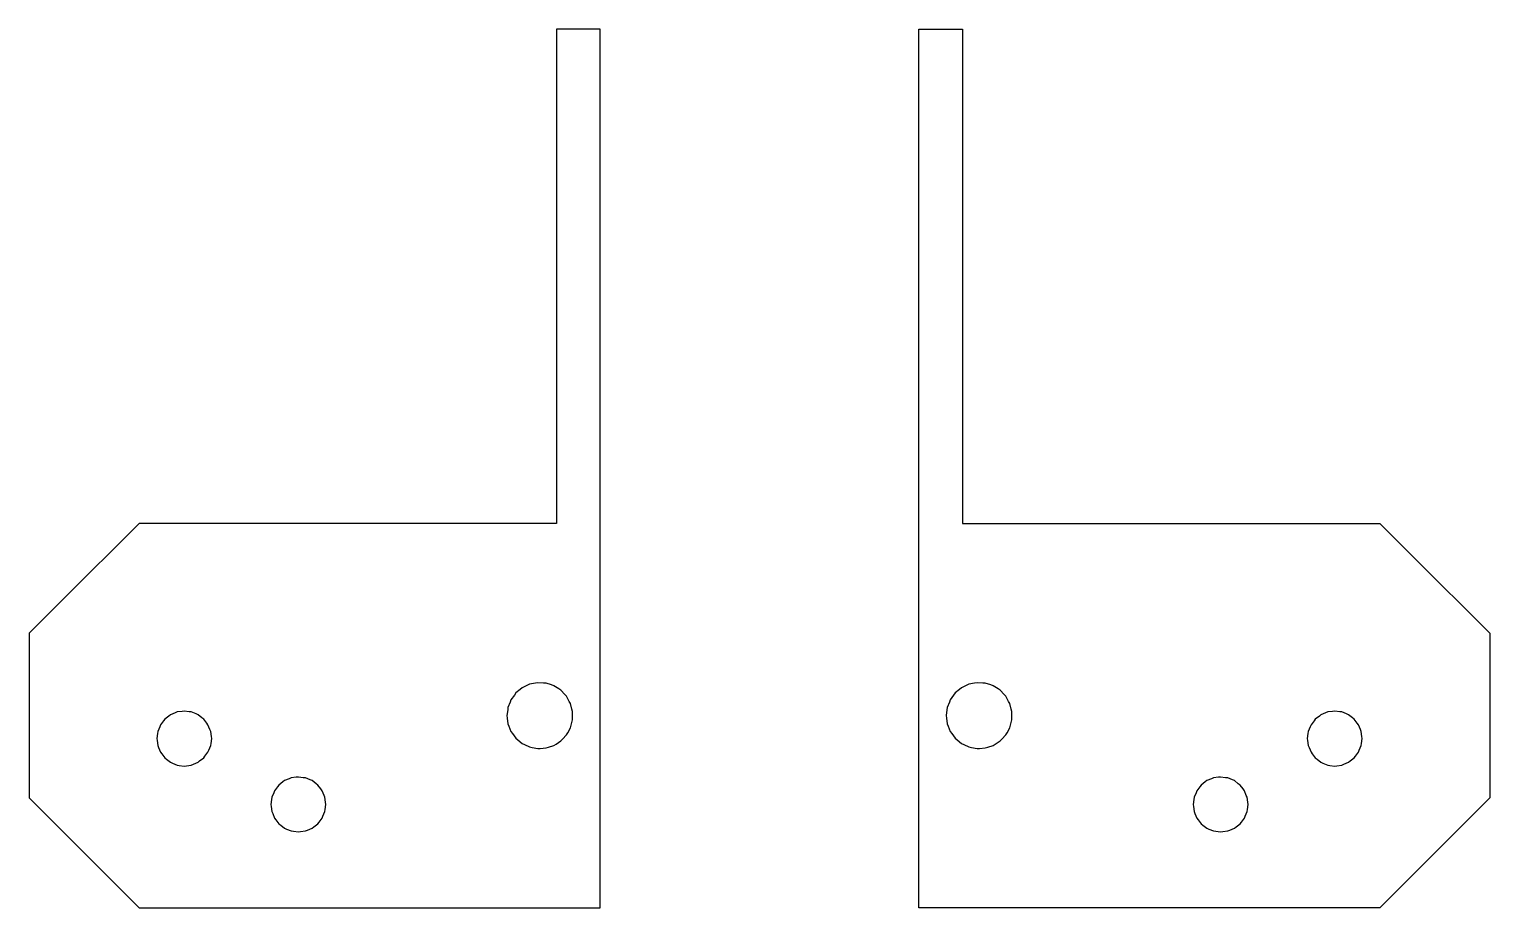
# Model space of a CAD drawing. Header units: metres. Extents: x -61 to 72, y 49 to 129.
import ezdxf

# ---------------------------------------------------------------- set-up
doc = ezdxf.new("R2010")
doc.units = ezdxf.units.M

msp = doc.modelspace()

# ---------------------------------------------------------------- linework, layer by layer
for p, q in [((-11.45, 128.95), (-13.25, 128.95)), ((-13.25, 128.95), (-13.25, 105.55)), ((-9.25, 128.95), (-11.45, 128.95)), ((-9.25, 105.55), (-9.25, 128.95)), ((19.75, 105.55), (19.75, 128.95)), ((19.75, 128.95), (21.95, 128.95)), ((21.95, 128.95), (23.75, 128.95)), ((23.75, 128.95), (23.75, 105.55)), ((-13.25, 105.55), (-13.25, 101.05)), ((-9.25, 97.55), (-9.25, 105.55)), ((19.75, 97.55), (19.75, 105.55)), ((23.75, 105.55), (23.75, 101.05)), ((-13.25, 101.05), (-13.25, 83.95)), ((23.75, 101.05), (23.75, 83.95)), ((-9.25, 48.95), (-9.25, 97.55)), ((19.75, 48.95), (19.75, 97.55)), ((-51.25, 83.95), (-58.25, 76.95)), ((-24.65, 83.95), (-51.25, 83.95)), ((-13.25, 83.95), (-24.65, 83.95)), ((23.75, 83.95), (50.35, 83.95)), ((50.35, 83.95), (61.75, 83.95)), ((61.75, 83.95), (64.75, 80.95)), ((61.75, 83.95), (61.75, 83.95)), ((64.75, 80.95), (71.75, 73.95)), ((-58.25, 76.95), (-61.25, 73.95)), ((-58.25, 76.95), (-58.25, 76.95)), ((-61.25, 73.95), (-61.25, 69.45)), ((71.75, 73.95), (71.75, 63.45)), ((-61.25, 69.45), (-61.25, 58.95)), ((-15.88, 69.21), (-16.36, 68.99)), ((-15.68, 69.31), (-15.88, 69.21)), ((-15.16, 69.4), (-15.68, 69.31)), ((-14.94, 69.45), (-15.16, 69.4)), ((-14.41, 69.41), (-14.94, 69.45)), ((-14.19, 69.4), (-14.41, 69.41)), ((-13.69, 69.24), (-14.19, 69.4)), ((-13.47, 69.17), (-13.69, 69.24)), ((-13.03, 68.88), (-13.47, 69.17)), ((24.12, 69.21), (23.64, 68.99)), ((24.32, 69.31), (24.12, 69.21)), ((24.84, 69.4), (24.32, 69.31)), ((25.06, 69.45), (24.84, 69.4)), ((25.59, 69.41), (25.06, 69.45)), ((25.81, 69.4), (25.59, 69.41)), ((26.31, 69.24), (25.81, 69.4)), ((26.53, 69.17), (26.31, 69.24)), ((26.97, 68.88), (26.53, 69.17)), ((-17.38, 67.9), (-17.46, 67.69)), ((-17.07, 68.32), (-17.38, 67.9)), ((-16.94, 68.51), (-17.07, 68.32)), ((-16.53, 68.84), (-16.94, 68.51)), ((-16.36, 68.99), (-16.53, 68.84)), ((-12.84, 68.76), (-13.03, 68.88)), ((-12.48, 68.38), (-12.84, 68.76)), ((-12.32, 68.22), (-12.48, 68.38)), ((-12.07, 67.75), (-12.32, 68.22)), ((22.62, 67.9), (22.54, 67.69)), ((22.93, 68.32), (22.62, 67.9)), ((23.06, 68.51), (22.93, 68.32)), ((23.47, 68.84), (23.06, 68.51)), ((23.64, 68.99), (23.47, 68.84)), ((27.16, 68.76), (26.97, 68.88)), ((27.52, 68.38), (27.16, 68.76)), ((27.68, 68.22), (27.52, 68.38)), ((27.93, 67.75), (27.68, 68.22)), ((-48.38, 66.53), (-48.54, 66.41)), ((-47.96, 66.7), (-48.38, 66.53)), ((-47.78, 66.78), (-47.96, 66.7)), ((-47.33, 66.84), (-47.78, 66.78)), ((-47.78, 66.78), (-47.78, 66.78)), ((-47.13, 66.86), (-47.33, 66.84)), ((-46.68, 66.8), (-47.13, 66.86)), ((-46.49, 66.78), (-46.68, 66.8)), ((-46.06, 66.6), (-46.49, 66.78)), ((-45.88, 66.53), (-46.06, 66.6)), ((-45.52, 66.25), (-45.88, 66.53)), ((-17.68, 66.97), (-17.75, 66.45)), ((-17.66, 67.2), (-17.68, 66.97)), ((-17.46, 67.69), (-17.66, 67.2)), ((-11.96, 67.56), (-12.07, 67.75)), ((-11.83, 67.05), (-11.96, 67.56)), ((-11.77, 66.83), (-11.83, 67.05)), ((-11.83, 67.05), (-11.83, 67.05)), ((-11.77, 66.3), (-11.77, 66.83)), ((22.32, 66.97), (22.25, 66.45)), ((22.34, 67.2), (22.32, 66.97)), ((22.54, 67.69), (22.34, 67.2)), ((28.04, 67.56), (27.93, 67.75)), ((28.17, 67.05), (28.04, 67.56)), ((28.23, 66.83), (28.17, 67.05)), ((28.17, 67.05), (28.17, 67.05)), ((28.23, 66.3), (28.23, 66.83)), ((56.38, 66.53), (56.23, 66.41)), ((56.8, 66.7), (56.38, 66.53)), ((56.99, 66.78), (56.8, 66.7)), ((57.44, 66.84), (56.99, 66.78)), ((56.99, 66.78), (56.99, 66.78)), ((57.63, 66.86), (57.44, 66.84)), ((58.09, 66.8), (57.63, 66.86)), ((58.28, 66.78), (58.09, 66.8)), ((58.7, 66.6), (58.28, 66.78)), ((58.88, 66.53), (58.7, 66.6)), ((59.25, 66.25), (58.88, 66.53)), ((-49.37, 65.43), (-49.55, 65.01)), ((-49.3, 65.61), (-49.37, 65.43)), ((-49.02, 65.98), (-49.3, 65.61)), ((-48.9, 66.13), (-49.02, 65.98)), ((-48.54, 66.41), (-48.9, 66.13)), ((-45.36, 66.13), (-45.52, 66.25)), ((-45.09, 65.77), (-45.36, 66.13)), ((-44.97, 65.61), (-45.09, 65.77)), ((-44.79, 65.19), (-44.97, 65.61)), ((-44.72, 65.01), (-44.79, 65.19)), ((-17.75, 66.45), (-17.72, 66.23)), ((-17.72, 66.23), (-17.66, 65.71)), ((-17.66, 65.71), (-17.57, 65.5)), ((-17.57, 65.5), (-17.38, 65.01)), ((-12.21, 64.89), (-11.96, 65.35)), ((-11.96, 65.35), (-11.9, 65.57)), ((-11.9, 65.57), (-11.77, 66.08)), ((-11.77, 66.08), (-11.77, 66.3)), ((22.25, 66.45), (22.28, 66.23)), ((22.28, 66.23), (22.34, 65.71)), ((22.34, 65.71), (22.43, 65.5)), ((22.43, 65.5), (22.62, 65.01)), ((27.79, 64.89), (28.04, 65.35)), ((28.04, 65.35), (28.1, 65.57)), ((28.1, 65.57), (28.23, 66.08)), ((28.23, 66.08), (28.23, 66.3)), ((55.39, 65.43), (55.22, 65.01)), ((55.47, 65.61), (55.39, 65.43)), ((55.75, 65.98), (55.47, 65.61)), ((55.86, 66.13), (55.75, 65.98)), ((56.23, 66.41), (55.86, 66.13)), ((59.4, 66.13), (59.25, 66.25)), ((59.68, 65.77), (59.4, 66.13)), ((59.8, 65.61), (59.68, 65.77)), ((59.97, 65.19), (59.8, 65.61)), ((60.05, 65.01), (59.97, 65.19)), ((-49.57, 64.82), (-49.63, 64.36)), ((-49.63, 64.36), (-49.61, 64.17)), ((-49.61, 64.17), (-49.55, 63.72)), ((-49.55, 65.01), (-49.57, 64.82)), ((-44.66, 64.56), (-44.72, 65.01)), ((-44.72, 63.72), (-44.69, 63.91)), ((-44.69, 63.91), (-44.63, 64.36)), ((-44.63, 64.36), (-44.66, 64.56)), ((-17.38, 65.01), (-17.25, 64.82)), ((-17.25, 64.82), (-16.94, 64.4)), ((-16.94, 64.4), (-16.76, 64.25)), ((-16.76, 64.25), (-16.36, 63.92)), ((-16.36, 63.92), (-16.15, 63.82)), ((-13.47, 63.74), (-13.28, 63.86)), ((-13.28, 63.86), (-12.84, 64.14)), ((-12.84, 64.14), (-12.68, 64.31)), ((-12.68, 64.31), (-12.32, 64.69)), ((-12.32, 64.69), (-12.21, 64.89)), ((22.62, 65.01), (22.75, 64.82)), ((22.75, 64.82), (23.06, 64.4)), ((23.06, 64.4), (23.24, 64.25)), ((23.24, 64.25), (23.64, 63.92)), ((23.64, 63.92), (23.85, 63.82)), ((26.53, 63.74), (26.72, 63.86)), ((26.72, 63.86), (27.16, 64.14)), ((27.16, 64.14), (27.32, 64.31)), ((27.32, 64.31), (27.68, 64.69)), ((27.68, 64.69), (27.79, 64.89)), ((55.19, 64.82), (55.13, 64.36)), ((55.13, 64.36), (55.16, 64.17)), ((55.16, 64.17), (55.22, 63.72)), ((55.22, 65.01), (55.19, 64.82)), ((60.11, 64.56), (60.05, 65.01)), ((60.05, 63.72), (60.07, 63.91)), ((60.07, 63.91), (60.13, 64.36)), ((60.13, 64.36), (60.11, 64.56)), ((-49.55, 63.72), (-49.47, 63.54)), ((-49.47, 63.54), (-49.3, 63.11)), ((-49.3, 63.11), (-49.18, 62.96)), ((-49.18, 62.96), (-48.9, 62.6)), ((-48.9, 62.6), (-48.75, 62.48)), ((-45.73, 62.32), (-45.36, 62.6)), ((-45.36, 62.6), (-45.25, 62.75)), ((-45.25, 62.75), (-44.97, 63.11)), ((-44.97, 63.11), (-44.89, 63.29)), ((-44.89, 63.29), (-44.72, 63.72)), ((-16.15, 63.82), (-15.68, 63.6)), ((-15.68, 63.6), (-15.46, 63.56)), ((-15.46, 63.56), (-14.94, 63.46)), ((-14.94, 63.46), (-14.71, 63.47)), ((-14.71, 63.47), (-14.19, 63.51)), ((-14.19, 63.51), (-13.97, 63.58)), ((-13.97, 63.58), (-13.47, 63.74)), ((23.85, 63.82), (24.32, 63.6)), ((24.32, 63.6), (24.54, 63.56)), ((24.54, 63.56), (25.06, 63.46)), ((25.06, 63.46), (25.29, 63.47)), ((25.29, 63.47), (25.81, 63.51)), ((25.81, 63.51), (26.03, 63.58)), ((26.03, 63.58), (26.53, 63.74)), ((55.22, 63.72), (55.29, 63.54)), ((55.29, 63.54), (55.47, 63.11)), ((55.47, 63.11), (55.59, 62.96)), ((55.59, 62.96), (55.86, 62.6)), ((55.86, 62.6), (56.02, 62.48)), ((59.04, 62.32), (59.4, 62.6)), ((59.4, 62.6), (59.52, 62.75)), ((59.52, 62.75), (59.8, 63.11)), ((59.8, 63.11), (59.87, 63.29)), ((59.87, 63.29), (60.05, 63.72)), ((71.75, 63.45), (71.75, 58.95)), ((-48.75, 62.48), (-48.38, 62.2)), ((-48.38, 62.2), (-48.2, 62.12)), ((-48.2, 62.12), (-47.78, 61.95)), ((-47.78, 61.95), (-47.59, 61.92)), ((-47.59, 61.92), (-47.13, 61.86)), ((-47.13, 61.86), (-46.94, 61.89)), ((-46.94, 61.89), (-46.49, 61.95)), ((-46.49, 61.95), (-46.3, 62.02)), ((-46.3, 62.02), (-45.88, 62.2)), ((-45.88, 62.2), (-45.73, 62.32)), ((56.02, 62.48), (56.38, 62.2)), ((56.38, 62.2), (56.56, 62.12)), ((56.56, 62.12), (56.99, 61.95)), ((56.99, 61.95), (57.18, 61.92)), ((57.18, 61.92), (57.63, 61.86)), ((57.63, 61.86), (57.83, 61.89)), ((57.83, 61.89), (58.28, 61.95)), ((58.28, 61.95), (58.46, 62.02)), ((58.46, 62.02), (58.88, 62.2)), ((58.88, 62.2), (59.04, 62.32)), ((-38.63, 59.98), (-38.91, 59.61)), ((-38.51, 60.13), (-38.63, 59.98)), ((-38.15, 60.41), (-38.51, 60.13)), ((-37.99, 60.53), (-38.15, 60.41)), ((-37.57, 60.7), (-37.99, 60.53)), ((-37.39, 60.78), (-37.57, 60.7)), ((-36.93, 60.84), (-37.39, 60.78)), ((-36.74, 60.86), (-36.93, 60.84)), ((-36.29, 60.8), (-36.74, 60.86)), ((-36.09, 60.78), (-36.29, 60.8)), ((-35.67, 60.6), (-36.09, 60.78)), ((-35.49, 60.53), (-35.67, 60.6)), ((-35.13, 60.25), (-35.49, 60.53)), ((-34.97, 60.13), (-35.13, 60.25)), ((-34.69, 59.77), (-34.97, 60.13)), ((45.35, 59.98), (45.08, 59.61)), ((45.47, 60.13), (45.35, 59.98)), ((45.84, 60.41), (45.47, 60.13)), ((45.99, 60.53), (45.84, 60.41)), ((46.41, 60.7), (45.99, 60.53)), ((46.59, 60.78), (46.41, 60.7)), ((47.05, 60.84), (46.59, 60.78)), ((47.24, 60.86), (47.05, 60.84)), ((47.69, 60.8), (47.24, 60.86)), ((47.89, 60.78), (47.69, 60.8)), ((48.31, 60.6), (47.89, 60.78)), ((48.49, 60.53), (48.31, 60.6)), ((48.85, 60.25), (48.49, 60.53)), ((49.01, 60.13), (48.85, 60.25)), ((49.29, 59.77), (49.01, 60.13)), ((-61.25, 58.95), (-54.25, 51.95)), ((-39.18, 58.82), (-39.24, 58.36)), ((-39.16, 59.01), (-39.18, 58.82)), ((-38.98, 59.43), (-39.16, 59.01)), ((-39.16, 59.01), (-39.16, 59.01)), ((-38.91, 59.61), (-38.98, 59.43)), ((-34.58, 59.61), (-34.69, 59.77)), ((-34.4, 59.19), (-34.58, 59.61)), ((-34.33, 59.01), (-34.4, 59.19)), ((-34.27, 58.56), (-34.33, 59.01)), ((-34.24, 58.36), (-34.27, 58.56)), ((44.8, 58.82), (44.74, 58.36)), ((44.83, 59.01), (44.8, 58.82)), ((44.8, 58.82), (44.8, 58.82)), ((45, 59.43), (44.83, 59.01)), ((45.08, 59.61), (45, 59.43)), ((49.41, 59.61), (49.29, 59.77)), ((49.58, 59.19), (49.41, 59.61)), ((49.66, 59.01), (49.58, 59.19)), ((49.71, 58.56), (49.66, 59.01)), ((49.74, 58.36), (49.71, 58.56)), ((71.75, 58.95), (68.75, 55.95)), ((-39.24, 58.36), (-39.21, 58.17)), ((-39.21, 58.17), (-39.16, 57.72)), ((-39.16, 57.72), (-39.08, 57.54)), ((-39.08, 57.54), (-38.91, 57.11)), ((-34.58, 57.11), (-34.5, 57.29)), ((-34.5, 57.29), (-34.33, 57.72)), ((-34.33, 57.72), (-34.3, 57.91)), ((-34.3, 57.91), (-34.24, 58.36)), ((44.74, 58.36), (44.77, 58.17)), ((44.77, 58.17), (44.83, 57.72)), ((44.83, 57.72), (44.9, 57.54)), ((44.9, 57.54), (45.08, 57.11)), ((49.41, 57.11), (49.48, 57.29)), ((49.48, 57.29), (49.66, 57.72)), ((49.66, 57.72), (49.68, 57.91)), ((49.68, 57.91), (49.74, 58.36)), ((-38.91, 57.11), (-38.79, 56.96)), ((-38.79, 56.96), (-38.51, 56.6)), ((-38.51, 56.6), (-38.35, 56.48)), ((-38.35, 56.48), (-37.99, 56.2)), ((-37.99, 56.2), (-37.81, 56.12)), ((-37.81, 56.12), (-37.39, 55.95)), ((-37.39, 55.95), (-37.19, 55.92)), ((-37.19, 55.92), (-36.74, 55.86)), ((-36.74, 55.86), (-36.55, 55.89)), ((-36.55, 55.89), (-36.09, 55.95)), ((-36.09, 55.95), (-35.91, 56.02)), ((-35.91, 56.02), (-35.49, 56.2)), ((-35.49, 56.2), (-35.34, 56.32)), ((-35.34, 56.32), (-34.97, 56.6)), ((-34.97, 56.6), (-34.85, 56.75)), ((-34.85, 56.75), (-34.58, 57.11)), ((45.08, 57.11), (45.19, 56.96)), ((45.19, 56.96), (45.47, 56.6)), ((45.47, 56.6), (45.63, 56.48)), ((45.63, 56.48), (45.99, 56.2)), ((45.99, 56.2), (46.17, 56.12)), ((46.17, 56.12), (46.59, 55.95)), ((46.59, 55.95), (46.79, 55.92)), ((46.79, 55.92), (47.24, 55.86)), ((47.24, 55.86), (47.43, 55.89)), ((47.43, 55.89), (47.89, 55.95)), ((47.89, 55.95), (48.07, 56.02)), ((48.07, 56.02), (48.49, 56.2)), ((48.49, 56.2), (48.65, 56.32)), ((48.65, 56.32), (49.01, 56.6)), ((49.01, 56.6), (49.13, 56.75)), ((49.13, 56.75), (49.41, 57.11)), ((68.75, 55.95), (61.75, 48.95)), ((-54.25, 51.95), (-51.25, 48.95)), ((-51.25, 48.95), (-32.35, 48.95)), ((-32.35, 48.95), (-9.25, 48.95)), ((42.85, 48.95), (19.75, 48.95)), ((61.75, 48.95), (42.85, 48.95))]:
    msp.add_line(p, q)

doc.saveas('drawing.dxf')
